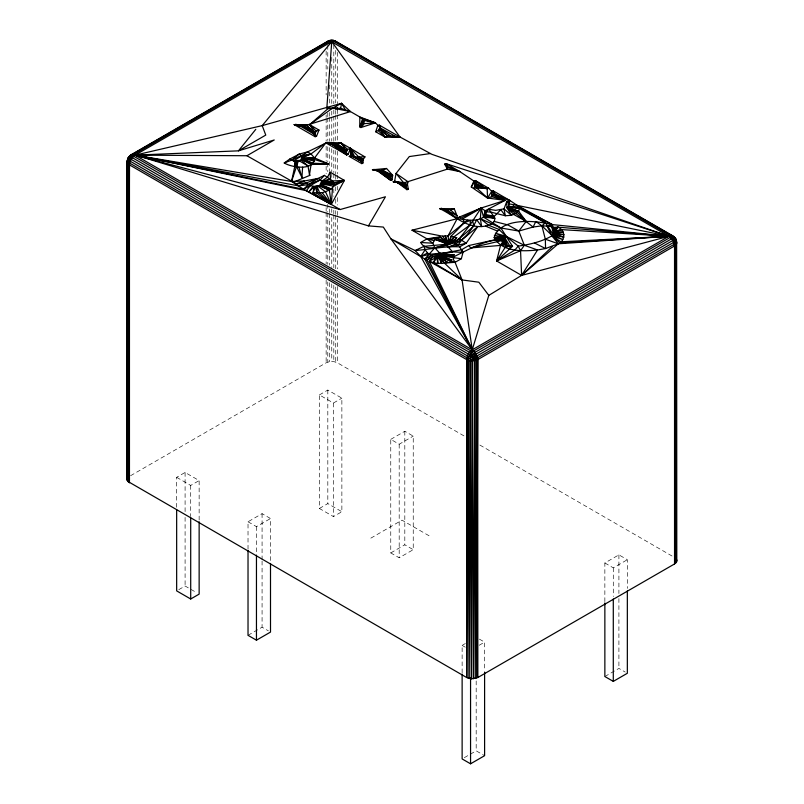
<?xml version="1.0" encoding="UTF-8"?>
<svg xmlns="http://www.w3.org/2000/svg" width="804" height="804" viewBox="0 0 804 804"><rect width="100%" height="100%" fill="white"/><g stroke="black" fill="none" stroke-linecap="round" stroke-linejoin="round"><path stroke-width="0.6" stroke-dasharray="4.02 3.01" d="M130.549 475.727L326.143 362.795L329.7 361.609L333.811 361.609L337.378 362.795L465.717 436.894M176.659 507.274L176.659 477.325L185.091 472.461L199.141 480.571L199.141 520.5M319.399 394.915L327.821 390.051L341.871 398.161L341.871 511.716L333.439 516.58L319.399 508.47L319.399 394.915L333.439 403.025L341.871 398.161M176.659 477.325L190.709 485.435L199.141 480.571M248.024 549.222L248.024 521.776L262.074 513.655L270.506 518.53L270.506 562.197M390.764 439.366L404.814 431.256L413.236 436.12L413.236 549.675L399.186 557.785L390.764 552.921L390.764 439.366L399.186 444.23L413.236 436.12M248.024 521.776L256.456 526.64L270.506 518.53M178.769 589.664L185.091 586.005L196.98 592.87M319.399 508.47L327.821 503.605L341.871 511.716M370.815 538.157L402 520.148L430.823 536.791M248.024 635.321L262.074 627.21L268.395 630.859M390.764 552.921L404.814 544.81L413.236 549.675M462.129 672.837L462.129 645.381L465.365 643.512M604.859 601.653L604.859 562.971L618.909 554.861L627.341 559.725L627.341 588.427M479.204 645.26L484.601 642.135L484.601 670.837M604.859 562.971L613.291 567.845L627.341 559.725M464.29 757.69L476.179 750.825L484.601 755.69M604.859 676.526L618.909 668.415L625.231 672.064M479.857 445.054L674.546 557.463M479.335 639.09L484.601 642.135M462.129 645.381L465.285 647.21M618.909 554.861L618.909 593.543M618.909 598.538L618.909 668.415M613.291 567.845L613.291 596.538M476.179 680.948L476.179 750.825M404.814 431.256L404.814 544.81M399.186 444.23L399.186 557.785M337.378 52.36L337.378 103.686M337.378 109.937L337.378 113.696M337.378 114.952L337.378 141.233M337.378 151.252L337.378 173.785M337.378 175.031L337.378 178.789M337.378 186.297L337.378 190.056M337.378 197.563L337.378 205.08M337.378 211.331L337.378 268.918M337.378 286.445L337.378 362.795M335.73 50.381L335.73 102.952M335.73 110.46L335.73 114.218M335.73 115.474L335.73 140.509M335.73 150.519L335.73 174.307M335.73 175.553L335.73 179.312M335.73 186.819L335.73 191.824M335.73 199.342L335.73 205.603M335.73 210.608L335.73 214.356M335.73 215.613L335.73 269.44M335.73 286.968L335.73 362.071M333.811 44.913L333.811 103.746M333.811 110.007L333.811 115.012M333.811 116.268L333.811 141.303M333.811 150.067L333.811 172.599M333.811 173.845L333.811 178.85M333.811 188.87L333.811 196.377M333.811 210.145L333.811 213.904M333.811 215.15L333.811 267.732M333.811 285.249L333.811 361.609M333.439 403.025L333.439 516.58M331.761 57.275L331.761 104.842M331.761 111.103L331.761 116.108M331.761 117.364L331.761 141.142M331.761 148.65L331.761 172.438M331.761 173.694L331.761 177.443M331.761 208.738L331.761 212.497M331.761 217.502L331.761 267.571M331.761 283.842L331.761 361.458M329.7 84.973L329.7 105.002M329.7 112.51L329.7 116.268M329.7 117.515L329.7 141.303M329.7 147.554L329.7 171.342M329.7 208.899L329.7 212.648M329.7 213.904L329.7 265.23M329.7 282.747L329.7 361.609M327.781 45.376L327.781 69.154M327.781 112.972L327.781 116.721M327.781 117.977L327.781 140.509M327.781 146.76L327.781 161.785M327.781 163.041L327.781 171.805M327.781 204.347L327.781 211.854M327.781 213.11L327.781 264.436M327.781 281.953L327.781 362.071M327.821 390.051L327.821 503.605M326.143 51.104L326.143 94.922M326.143 114.952L326.143 117.454M326.143 118.701L326.143 141.233M326.143 146.238L326.143 161.262M326.143 166.267L326.143 173.785M326.143 207.583L326.143 211.331M326.143 212.588L326.143 263.913M326.143 280.184L326.143 362.795M262.074 513.655L262.074 559.825M262.074 561.081L262.074 627.21M256.456 526.64L256.456 555.333M190.709 485.435L190.709 516.63M185.091 472.461L185.091 512.389M185.091 517.384L185.091 586.005"/><path stroke-width="1.21" d="M127.494 159.564L127.233 480.31L127.132 161.644L128.248 158.89L127.404 160.458L127.233 480.31L127.746 481.345L466.621 677.501L471.616 678.827L477.857 677.501L674.546 563.946L676.596 561.895L676.435 240.205L675.079 237.743L672.898 235.873L335.73 41.215L333.017 40.26L328.816 40.773L331.379 40.2L335.007 41.406M676.596 243.944L675.943 239.13L674.214 236.949L670.375 237.321L473.697 350.876L470.983 353.288L468.993 356.725L468.27 360.282L468.089 678.164L466.621 359.549L467.375 355.87L469.435 352.313L472.239 349.82L668.918 236.265L671.732 235.512L675.079 237.743L676.867 242.758L674.546 245.994L477.857 359.549L474.3 360.735L470.189 360.735L466.621 359.549L129.454 164.89L127.132 161.644M674.546 563.946L674.546 245.994L675.772 242.125L675.169 238.416L671.732 238.758L475.053 352.313L472.621 354.463L470.842 357.549L470.189 360.735L469.787 678.616L468.27 360.282M336.625 42.039L333.017 40.26L330.303 40.984L133.625 154.539L130.911 156.941L128.921 160.388L128.198 163.936L127.746 481.345L127.404 162.83L128.057 159.644L131.012 155.323L132.268 154.408L133.625 154.539L368.443 225.884L383.327 227.07L390.925 238.868L472.239 349.82L475.053 352.313L477.666 357.76L477.857 677.501M128.62 157.916L128.811 156.84L131.102 154.76L327.781 41.215L330.303 40.984L668.918 236.265L672.898 240.456L674.546 245.994L676.335 240.768L674.878 239.924L672.898 240.456L476.219 354.011L472.772 358.293L472.239 360.895L471.616 678.827L470.189 360.735M326.334 43.285C327.127 40.522 330.886 39.587 333.208 40.984L670.375 235.642L673.923 240.024L674.546 245.994L676.506 243.16L675.772 242.125L673.792 242.316L477.114 355.87L474.672 358.896L473.486 678.787L472.239 360.895M675.802 563.001L675.611 244.326L674.345 244.205L477.666 357.76L476.41 359.328L475.285 678.486L474.3 360.735M675.621 238.949L673.792 236.698L334.564 40.853L331.761 41.607L135.082 155.152L132.268 157.644L130.208 161.212L129.454 164.89L128.479 482.139L128.198 163.936M484.48 187.623L476.34 187.664L487.194 188.689L488.641 188.216L484.48 187.623L475.345 180.538L476.159 183.875L473.596 188.437L480.641 187.051L487.194 188.689L487.536 198.035L491.686 196.648L491.706 191.292L488.641 188.216L475.345 180.538L473.868 181L471.285 186.98L487.536 198.035L505.133 200.357L485.154 210.779L483.546 217.12C475.335 222.517 465.928 219.432 457.164 218.708L411.99 230.205L426.994 238.868L432.793 243.2L434.803 247.823L441.486 255.009L454.31 254.707L441.517 255.541L437.889 257.642L437.838 263.441L455.084 262.335L461.365 258.707L463.003 252.366L459.677 246.848C444.622 246.004 430.009 249.361 415.135 250.536L390.925 238.868L427.014 260.295L472.239 349.82L488.802 295.369L521.615 275.39L558.298 243.783C565.614 240.597 565.654 230.175 558.026 227.16L553.242 227.421L549.534 226.195L541.916 225.834L533.112 227.04L518.821 231.049L500.902 228.014L480.36 218.608L481.104 208.035L505.133 200.357L494.892 194.136L491.706 191.292L487.536 198.035L476.34 187.664L474.692 185.533L474.672 181.563L459.888 171.614L446.119 163.664L444.632 164.117L447.426 169.111L459.888 171.614L447.205 166.267L444.632 164.117M368.443 225.884L385.438 196.769L340.132 209.542L331.308 204.447L317.077 193.131L317.118 186.649C323.258 186.729 323.741 179.935 317.811 178.508L304.455 180.96L291.53 181.483L135.082 155.152L262.204 125.625L341.539 103.294L350.464 111.575L359.83 116.982L363.8 120.399L364.061 123.665L360.865 127.565L375.428 122.851L381.126 128.459L394.653 135.906L398.362 137.404L399.91 136.981L431.899 154.338L668.918 236.265L521.615 275.39L496.611 260.948L500.661 244.929L502.45 242.436L502.148 240.537L503.435 238.436L506.198 236.406L524.339 245.28L537.534 249.974L545.564 248.547L558.298 243.783L668.918 236.265L446.119 163.664L447.426 169.111L405.708 182.357L399.236 182.88L393.196 181.774L394.603 181.282L403.638 182.749L407.447 184.397L408.342 189.211L406.935 189.704L397.427 182.548L394.603 181.282L396.05 173.443L409.306 156.569L430.482 153.524M361.428 118.098L375.428 122.851L363.8 120.399L363.177 124.761L359.76 126.931L359.83 116.982L375.428 122.851L364.061 123.665M364.956 156.88L354.805 156.941L350.665 155.916L349.217 156.388L361.79 163.644L361.036 160.991L354.805 156.941L350.363 148.298L348.152 154.458L346.705 154.941L344.886 150.73L350.363 148.298L364.956 156.88L361.539 161.855L361.79 163.644L362.926 162.991L363.378 159.152L358.845 157.071L350.363 148.298L340.956 142.871L327.288 142.408L307.651 151.855L293.631 160.981L289.671 159.112L284.234 162.971C291.47 167.463 314.274 171.342 314.585 157.946L310.967 153.956L307.651 151.855L299.148 154.107L289.671 159.112M294.586 181.704L310.213 175.202L309.48 174.769L307.992 165.976L301.309 160.117L301.46 155.554L299.148 154.107L291.611 160.157L284.234 162.971M302.606 167.162L301.932 177.453L302.706 177.895M291.611 160.157L301.46 155.554C306.324 158.649 298.797 162.237 295.872 161.393L291.53 181.483L303.49 189.211L331.308 204.447L332.504 187.784L333.62 186.216L344.393 180.418L330.052 172.136L327.65 177.091L321.55 181.352L319.419 186.015L314.173 186.659L310.465 185.523L306.153 182.83L296.274 183.774L246.939 155.735L135.082 155.152L472.239 349.82L462.079 279.943L455.084 262.335L453.165 259.149L454.531 256.386C469.727 248.938 485.254 239.783 502.58 239.491L494.158 237.582C500.49 216.959 536.137 220.497 552.358 224.597L668.918 236.265L559.745 242.828L541.916 225.834L535.856 221.462L533.112 227.04L516.088 213.723L506.922 207.563L506.852 201.271L509.847 200.457L517.253 205.412L552.358 224.597L554.69 234.145L563.916 237.11L553.504 235.029L545.413 222.738L518.54 206.919L517.253 205.412L509.354 203.925L506.852 201.271L504.018 208.849L505.274 215.743L511.434 215.321L517.655 212.578L526.178 221.432L518.821 231.049L524.339 245.28L520.55 250.697L496.611 260.948L505.264 247.24L505.837 244.959L504.631 237.421L495.354 233.12L506.198 236.406L518.218 246.094L520.55 250.697L521.615 275.39L552.489 246.476M316.545 136.208L315.138 136.71L294.234 124.64L309.661 124.64L318.987 130.067L316.545 136.208L313.54 133.816L313.51 132.66L303.952 126.047L350.464 111.575L340.655 108.259L328.042 108.62L326.836 107.917L331.761 41.607L399.91 136.981L388.051 136.278L385.036 137.142L375.699 131.755L377.8 125.535L379.277 125.082L399.91 136.981M459.235 217.12L460.983 218.055L481.104 208.035L483.546 217.12L484.722 216.326L485.154 210.779L481.104 208.035L459.235 217.12L457.164 218.708L448.039 235.934L448.863 241.924C442.371 246.959 425.547 252.074 420.713 242.496L426.994 238.868L439.788 236.889L447.315 242.245L448.863 241.924L451.014 236.275L464.41 222.607L467.747 220.256M488.963 209.281L494.872 218.206L484.722 216.326L486.189 214.588L486.088 211.824L488.963 209.281L495.646 210.357L504.018 208.849L511.434 215.321L506.922 207.563L508.49 206.387L518.54 206.919L552.358 224.597L551.936 226.879L554.69 234.145C557.896 232.316 556.438 228.145 553.242 227.421L555.886 232.939L564.046 234.667L554.69 234.145C543.906 241.23 530.871 244.356 518.218 246.094L514.882 250.084L496.611 260.948L512.54 246.305L500.902 228.014L483.546 217.12L494.872 218.206C495.033 224.708 486.631 226.135 481.636 226.567C465.697 227.361 453.154 214.939 439.637 208.588L454.21 208.728L457.034 215.763L457.164 218.708L444.642 209.814L441.195 208.176M392.121 179.845L392.674 175.272L386.543 168.478L372.433 169.785L379.156 170.971L390.432 177.694L392.121 179.845L390.684 180.327L377.458 170.86L373.91 169.332M463.003 252.366L452.672 251.893L445.627 244.326L447.315 242.245L445.175 235.904L442.512 236.195L411.99 230.205M379.156 170.971L376.222 170.408L382.423 170.317L392.674 175.272L390.764 176.8L390.573 178.227L378.252 170.971L372.433 169.785M309.48 174.769L311.058 164.518L302.083 159.614L301.46 155.554L310.967 153.956L325.811 142.871L333.067 144.358L344.775 151.082L334.353 144.348L325.811 142.871L314.585 157.946L303.018 158.559L314.585 161.132M300.153 125.987L294.234 124.64L300.153 125.987L313.54 133.816L314.344 131.876L318.987 130.067M459.677 246.848L466.209 243.18L477.827 226.567L461.667 240.084L446.28 245.481L450.049 241.914L451.014 236.275L456.752 237.773L452.692 242.456L446.28 245.481L434.803 247.823L424.783 259.109L472.239 349.82L429.266 261.31L433.044 256.587L440.883 253.803L461.607 249.742L468.782 245.542L494.872 239.813L502.148 240.537L504.409 244.235L507.364 245.521L512.54 246.305M390.764 176.8L390.432 177.694L378.252 170.971L390.684 180.327L391.126 179.021M340.655 108.259L341.539 103.294L332.625 108.078L309.661 124.64L314.344 131.876L315.138 136.71M360.865 127.565L362.694 119.153L375.428 122.851M307.992 165.976L299.5 160.971L298.234 161.302L291.53 181.483M303.168 157.996L314.585 157.946L328.414 163.845L312.073 163.885L302.083 159.614L302.806 156.82L310.967 153.956L303.098 157.423M128.811 156.84L129.836 156.559L132.268 157.644L469.435 352.313L477.857 359.549L467.375 355.87L130.208 161.212L127.665 159.041L128.228 157.684L130.077 155.514L133.625 156.217L470.792 350.876L476.38 356.403L477.857 359.549L476.651 678.063L476.219 360.282M674.546 245.994L674.878 239.924L671.732 235.512M344.886 150.73L334.353 144.348L340.956 142.871L347.338 149.293L346.263 153.182L346.705 154.941L325.811 142.871M534.379 242.939L545.564 248.547L545.333 239.19L541.916 225.834L545.413 222.738L519.193 208.427L508.49 206.387L509.847 200.457L493.153 190.819L493.586 192.598L491.686 196.648L494.922 194.508L493.153 190.819L491.706 191.292M438.793 257.531L441.697 263.541L439.617 257.31L444.592 263.23L447.557 262.466L455.084 262.335L450.541 261.109L441.014 256.516L452.029 260.134L441.366 256.044L441.517 255.541L454.531 256.386L441.366 256.044L437.889 257.642L441.486 255.009M491.686 196.648L505.133 200.357L494.54 195.241L494.892 194.136L509.847 200.457L508.279 202.256L509.374 204.779L509.354 203.925M375.699 131.755L381.026 129.213L379.277 125.082L380.181 130.007L385.036 137.142L398.362 137.404M388.051 136.278L380.724 129.605L381.126 128.459L380.181 130.007L388.051 136.278L394.653 135.906L393.186 135.665M127.153 479.234L127.524 478.179M472.239 349.82L420.743 256.456L415.135 250.536L423.929 246.346L445.627 244.326L446.099 242.979L447.939 242.064L445.175 235.904L448.039 235.934L464.41 222.607L470.42 220.477L469.958 225.009L459.245 238.818L453.989 242.919L457.999 245.27L466.209 243.18L459.245 238.818L452.692 242.456L451.335 242.104L446.28 245.481M313.389 133.424L313.811 132.268L306.535 125.524L298.756 125.585L295.751 124.208M488.802 295.369L478.822 282.204L462.079 279.943L433.537 262.697L435.436 257.401L440.883 253.803M359.76 126.931L362.694 119.153M379.91 127.032L378.413 130.811L385.036 137.142M362.926 162.991L361.539 161.855L362.524 159.393L363.378 159.152M313.54 133.816L314.344 131.876L306.535 125.524M314.565 134.861L316.163 131.042L309.661 124.64L328.042 108.62M361.408 126.047L363.8 120.399M132.268 154.408L131.102 154.76L129.273 157.112L130.077 155.514M127.665 159.041L128.298 157.725M464.41 222.607L462.722 218.839L481.104 208.035L469.958 225.009L453.918 236.878L451.335 242.104L456.752 237.773M494.54 195.241L494.922 194.508M332.504 187.784L329.399 190.156L319.419 186.015L314.173 186.659L313.047 192.749L331.308 204.447L344.393 180.418L332.575 180.96L322.213 182.438L320.575 185.443L329.399 190.156L331.308 204.447L306.304 190.659L135.082 155.152L238.466 150.84L274.234 139.976L246.939 155.735M313.811 132.268L313.379 133.032L302.575 126.188L313.811 132.268L303.952 126.047M346.705 154.941L331.62 144.157L344.815 151.534L345.68 150.006L340.956 142.871M380.724 129.605L381.156 128.851M494.822 194.869L505.133 200.357L493.978 195.673L494.892 194.136M471.285 186.98L474.672 181.563L475.827 182.729M521.615 275.39L537.534 249.974C523.153 251.491 502.078 252.165 494.158 237.582L503.435 238.436L505.837 244.959L470.712 247.923L468.782 245.542M447.939 242.064L446.753 242.506L439.788 236.889L435.105 239.431L432.793 243.2L420.713 242.496M362.524 159.393L361.107 160.308L354.805 156.941L361.006 160.629L358.845 157.071L362.524 159.393L361.539 161.855M441.306 254.466L429.266 261.31L433.537 262.697L436.843 257.622L441.306 254.466L452.672 251.893L429.135 254.365L420.743 256.456L425.125 249.833L423.929 246.346M556.288 229.763L558.026 227.16L668.918 236.265L560.981 241.793L552.026 235.944L546.871 225.844L552.358 224.597L549.534 226.195M461.667 240.084L457.999 245.27L447.788 247.049C461.205 243.471 471.174 231.924 476.702 219.693L481.636 226.567L480.36 218.608L488.631 225.281L498.862 229.371L506.198 236.406M450.049 241.914L453.918 236.878M429.266 261.31L462.079 279.943L444.592 263.23L440.039 257.149L447.557 262.466L440.441 256.948L441.517 255.541L440.039 257.149L437.889 257.642M347.338 149.293L345.137 152.107L331.62 144.157M255.793 129.323L238.466 150.84L265.762 135.082L262.204 125.625L331.761 41.607M306.304 190.659L310.465 185.523L320.072 179.985L324.454 175.372L332.575 180.96L334.042 184.608L322.113 183.995L333.62 186.216M440.301 253.139L430.954 255.571L427.014 260.295L433.044 256.587L436.843 257.622L437.838 263.441L433.537 262.697M340.132 209.542L135.082 155.152L303.49 189.211L308.545 184.588L317.811 178.508L324.454 175.372M459.245 238.818L473.807 226.055L472.591 220.366M130.208 155.594L328.947 40.853M176.659 509.766L176.659 590.88L190.709 598.99L199.141 594.126L199.141 521.746M248.024 550.469L248.024 635.321L256.456 640.195L270.506 632.085L270.506 563.453M462.129 674.084L462.129 758.936L470.561 763.8L484.601 755.69L484.601 672.084M604.859 602.91L604.859 676.526L613.291 681.39L627.341 673.28L627.341 590.93M424.783 259.109L430.954 255.571L433.044 256.587M303.49 189.211L310.465 185.523M420.743 256.456L427.557 252.999L430.954 255.571M561.262 229.592L556.589 230.738L555.594 228.869L558.026 227.16L554.509 228.075L556.499 231.803L561.262 229.592L668.918 236.265L517.253 205.412M329.399 190.156L322.273 192.749L313.047 192.749L315.379 186.759L317.077 193.131M386.543 168.478L380.865 170.749L376.222 170.408M326.886 42.039L327.62 41.728M322.213 182.438L330.524 179.011L330.052 172.136M334.042 184.608L344.393 180.418L333.791 182.95L322.324 183.312M320.072 179.985L308.545 184.588L298.565 185.865L135.082 155.152M445.627 244.326L445.738 243.441L435.105 239.431L446.099 242.979L448.863 241.924M317.811 178.508L298.565 185.865L296.274 183.774L304.455 180.96M128.389 158.398L127.263 160.378L129.655 163.101L466.812 357.76L472.38 359.629L477.857 359.549L128.228 157.684M439.637 208.588L444.642 209.814L450.421 209.804L454.21 208.728M321.55 181.352L330.524 179.011M510.007 248.959L509.836 246.084L505.264 247.24L507.364 245.521L504.631 237.421L494.339 235.301L503.435 238.436L504.409 244.235L500.661 244.929L503.163 243.331L504.409 244.235M470.712 247.923L502.148 240.537L503.163 243.331L502.45 242.436M332.575 180.96L322.314 182.89L333.791 182.95M298.234 161.302L293.631 160.981L301.309 160.117M433.899 240.617L426.994 238.868L437.044 238.105L446.753 242.506M319.419 186.015L312.947 186.417L309.037 191.734L314.173 186.659L317.118 186.649L319.721 193.071L331.308 204.447L325.57 191.885L318.334 186.397M311.058 164.518L328.414 163.845L314.907 159.654L303.018 158.559M426.994 238.868L435.999 238.768M293.631 160.981L299.5 160.971L294.767 161.262L294.535 166.649L297.088 161.413L296.756 167.011L301.932 177.453L298.917 167.202M484.722 216.326L494.209 216.407L500.852 209.723L505.274 215.743L490.912 212.105L486.088 211.824M348.152 154.458L345.137 152.107L345.68 150.006L337.248 143.886L330.233 143.765L327.288 142.408M326.836 107.917L332.625 108.078L350.464 111.575M302.083 159.614L312.927 163.242L328.414 163.845M556.499 231.803L563.212 232.165L555.886 232.939L554.509 228.075L556.589 230.738M393.196 181.774L401.296 182.96L406.01 185.684L406.935 189.704M461.365 258.707L441.366 256.044M519.193 208.427L507.806 206.98L518.701 211.311L526.178 221.432L514.017 214.638L506.922 207.563L518.701 211.311L519.193 208.427L518.54 206.919M486.189 214.588L494.209 216.407L485.606 215.482L485.154 210.779M394.603 181.282L401.296 182.96L405.809 186.247L396.191 182.096M494.209 221.462L507.867 224.899L518.821 231.049M320.575 185.443L331.158 188.99L321.57 184.699M459.888 171.614L447.506 167.413L446.119 163.664M545.333 239.19L558.298 243.783L552.026 235.944L562.81 239.602L553.504 235.029L551.936 226.879M302.646 159.091L312.927 163.242M485.445 226.095L497.113 230.919M440.441 256.948L450.541 261.109M474.692 185.533L478.732 187.211L475.968 184.387L480.641 187.051L476.159 183.875M506.922 207.563L517.655 212.578M437.044 238.105L446.099 242.979M334.353 144.348L345.167 150.368L337.248 143.886M397.427 182.548L408.342 189.211M391.819 175.825L382.423 170.317L391.166 176.357L380.865 170.749L390.523 177.232M344.765 151.303L333.067 144.358L344.815 151.534M405.869 186.85L399.236 182.88L406.191 187.473M476.109 183.322L482.229 187.151M381.026 129.213L390.573 135.775M457.164 218.708L446.954 210.236L457.034 215.763L450.421 209.804M442.512 236.195L447.315 242.245M322.273 192.749L331.308 204.447M425.125 249.833L427.557 252.999M675.802 240.456L676.596 241.562L676.596 561.895M504.631 237.421L509.836 246.084M341.539 103.294L345.077 109.294M350.363 148.298L353.378 156.73L361.207 161.403L362.041 159.584L358.845 157.071L361.619 159.805L361.006 160.629L362.041 159.584L361.036 160.991L353.378 156.73L349.217 156.388L352.001 156.378L350.363 148.298L350.665 155.916M461.607 249.742L462.27 251.943M676.596 559.514L676.867 560.7M493.586 192.598L493.978 195.673M513.304 204.668L513.515 206.658M127.404 160.458L127.434 242.084M613.291 599.04L613.291 681.39M470.561 677.702L470.561 763.8M466.621 359.549L466.621 677.501M337.378 107.434L337.378 109.937M335.73 106.711L335.73 109.213M256.456 555.333L256.456 640.195M190.709 517.876L190.709 598.99M129.454 164.89L129.454 482.842M408 181.734L407.447 184.397L406.01 185.684L396.05 173.443L408 181.734"/></g></svg>
